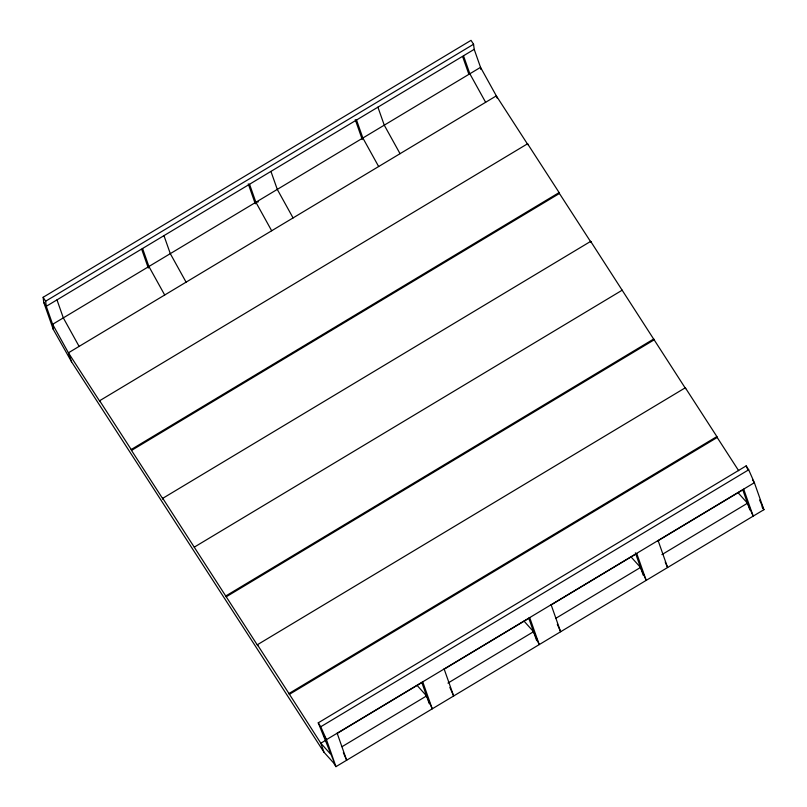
<?xml version="1.0" encoding="UTF-8"?>
<svg xmlns="http://www.w3.org/2000/svg" width="807" height="807" viewBox="0 0 807 807"><rect width="100%" height="100%" fill="white"/><g stroke="black" fill="none" stroke-linecap="round" stroke-linejoin="round"><path stroke-width="1.21" d="M43.114 297.299L471.036 40.35L473.558 44.254L474.203 49.348L480.538 67.354L496.335 95.872L527.879 144.675L527.566 143.777L99.644 400.726L99.967 401.624L68.413 352.82L52.626 324.303L46.281 306.297L45.636 301.203L43.114 297.299L43.76 302.393L53.272 329.397L71.581 361.829L323.99 752.225L333.442 762.746L335.964 766.65L763.886 509.701L754.374 482.697L748.684 469.795L746.162 465.891L318.24 722.84L335.964 766.65L326.462 739.646L320.762 726.744L318.24 722.84M45.636 301.203L473.558 44.254M474.203 49.348L46.281 306.297L43.76 302.393M162.752 498.322L257.726 645.63L257.403 644.722L685.325 387.774L685.637 388.671L590.674 241.374L162.752 498.322L163.064 499.22L131.511 450.427L131.198 449.529L559.12 192.57L527.566 143.777M131.511 450.427L559.433 193.478L559.12 192.57M194.305 547.126L622.217 290.177M225.849 595.929L653.771 338.97M226.172 596.827L654.084 339.878M330.275 753.748L320.823 743.227L288.956 693.526L716.878 436.577L685.325 387.774M289.269 694.423L717.191 437.475L716.878 436.577M320.762 726.744L748.684 469.795M754.374 482.697L326.462 739.646L323.93 735.742M325.1 740.655L320.823 743.227L323.99 752.225M336.872 733.593L422.454 682.197M443.85 669.356L529.432 617.96M550.828 605.119L636.41 553.723M657.806 540.882L743.388 489.486M342.037 746.677L426.56 695.927L432.249 708.839L422.737 681.834M447.956 683.085L533.538 631.689L539.227 644.601L529.715 617.597M556.003 618.202L640.516 567.452L646.205 580.364L636.703 553.36M661.911 554.611L747.494 503.215L753.193 516.127L743.681 489.123M249.545 184.248L255.88 202.254L258.341 201.871M738.042 492.704L747.494 503.215M631.064 556.941L640.516 567.452M524.086 621.178L533.538 631.689M417.108 685.415L426.56 695.927M752.487 479.772L753.748 481.718M559.433 193.478L590.986 242.271L590.674 241.374M717.191 437.475L738.667 470.703M761.99 506.776L763.886 509.701L759.619 500.017M99.644 400.726L131.198 449.529M257.403 644.722L288.956 693.526M485.632 102.297L469.845 73.78L463.5 55.774M400.05 153.683L384.263 125.166L377.918 107.17M378.654 166.535L362.868 138.017L356.523 120.011M293.072 217.93L277.285 189.403L270.94 171.407M255.88 202.254L271.677 230.772M186.094 282.168L170.297 253.64L163.962 235.644M164.699 295.009L148.902 266.492L142.567 248.485M79.106 346.405L63.319 317.877L56.984 299.881M746.162 465.891L748.059 470.188M665.23 562.136L667.601 567.513L658.098 540.508M557.304 624.225L560.623 631.75L551.12 604.746M449.852 687.382L453.645 695.987L444.132 668.983M343.348 752.699L346.667 760.224L337.155 733.22M742.743 489.718L749.874 509.974M497.122 98.121L496.335 95.872L68.413 352.82L71.581 361.829M462.633 56.571L468.837 74.173M635.361 552.825L643.29 575.33M355.241 119.628L362.272 139.591M528.777 618.192L536.705 640.697M248.263 183.865L255.294 203.828M421.799 682.429L429.324 703.805M141.699 249.282L148.306 268.065M480.801 69.392L480.538 67.354L52.626 324.303L53.272 329.397"/></g></svg>
